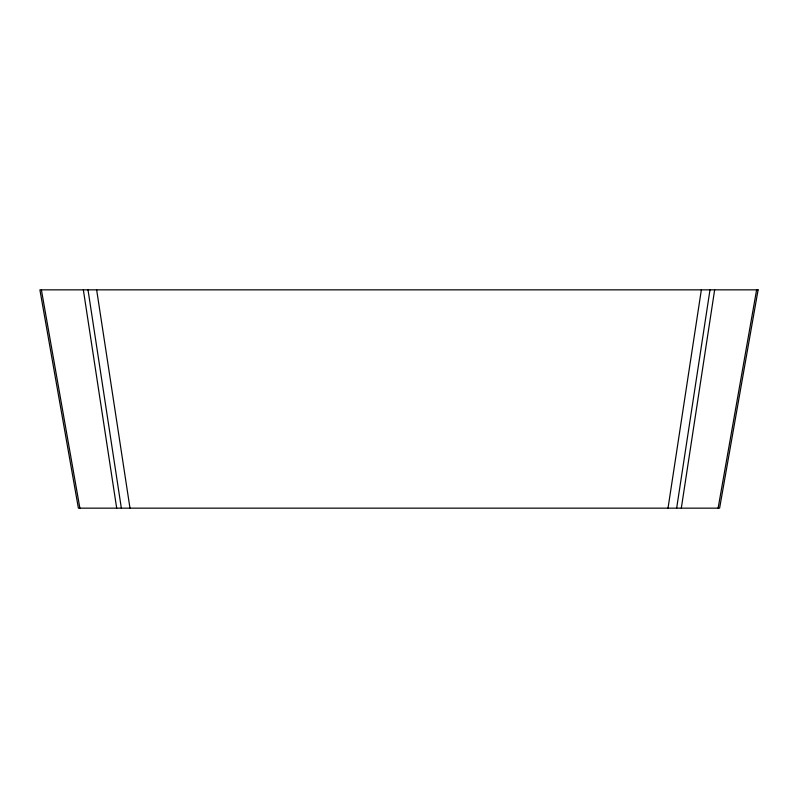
<?xml version="1.0" encoding="UTF-8"?>
<svg xmlns="http://www.w3.org/2000/svg" width="798" height="798" viewBox="0 0 798 798"><rect width="100%" height="100%" fill="white"/><g stroke="black" fill="none" stroke-linecap="round" stroke-linejoin="round"><path stroke-width="1.2" d="M668.016 508.156L701.352 289.844M676.654 508.156L709.991 289.844M681.312 508.156L714.649 289.844M718.12 508.156L756.614 289.844M41.386 289.844L79.88 508.156M96.648 289.844L129.984 508.156M88.009 289.844L121.346 508.156M83.351 289.844L116.688 508.156M758.1 289.844L719.606 508.156L78.394 508.156L39.9 289.844L758.1 289.844"/></g></svg>
